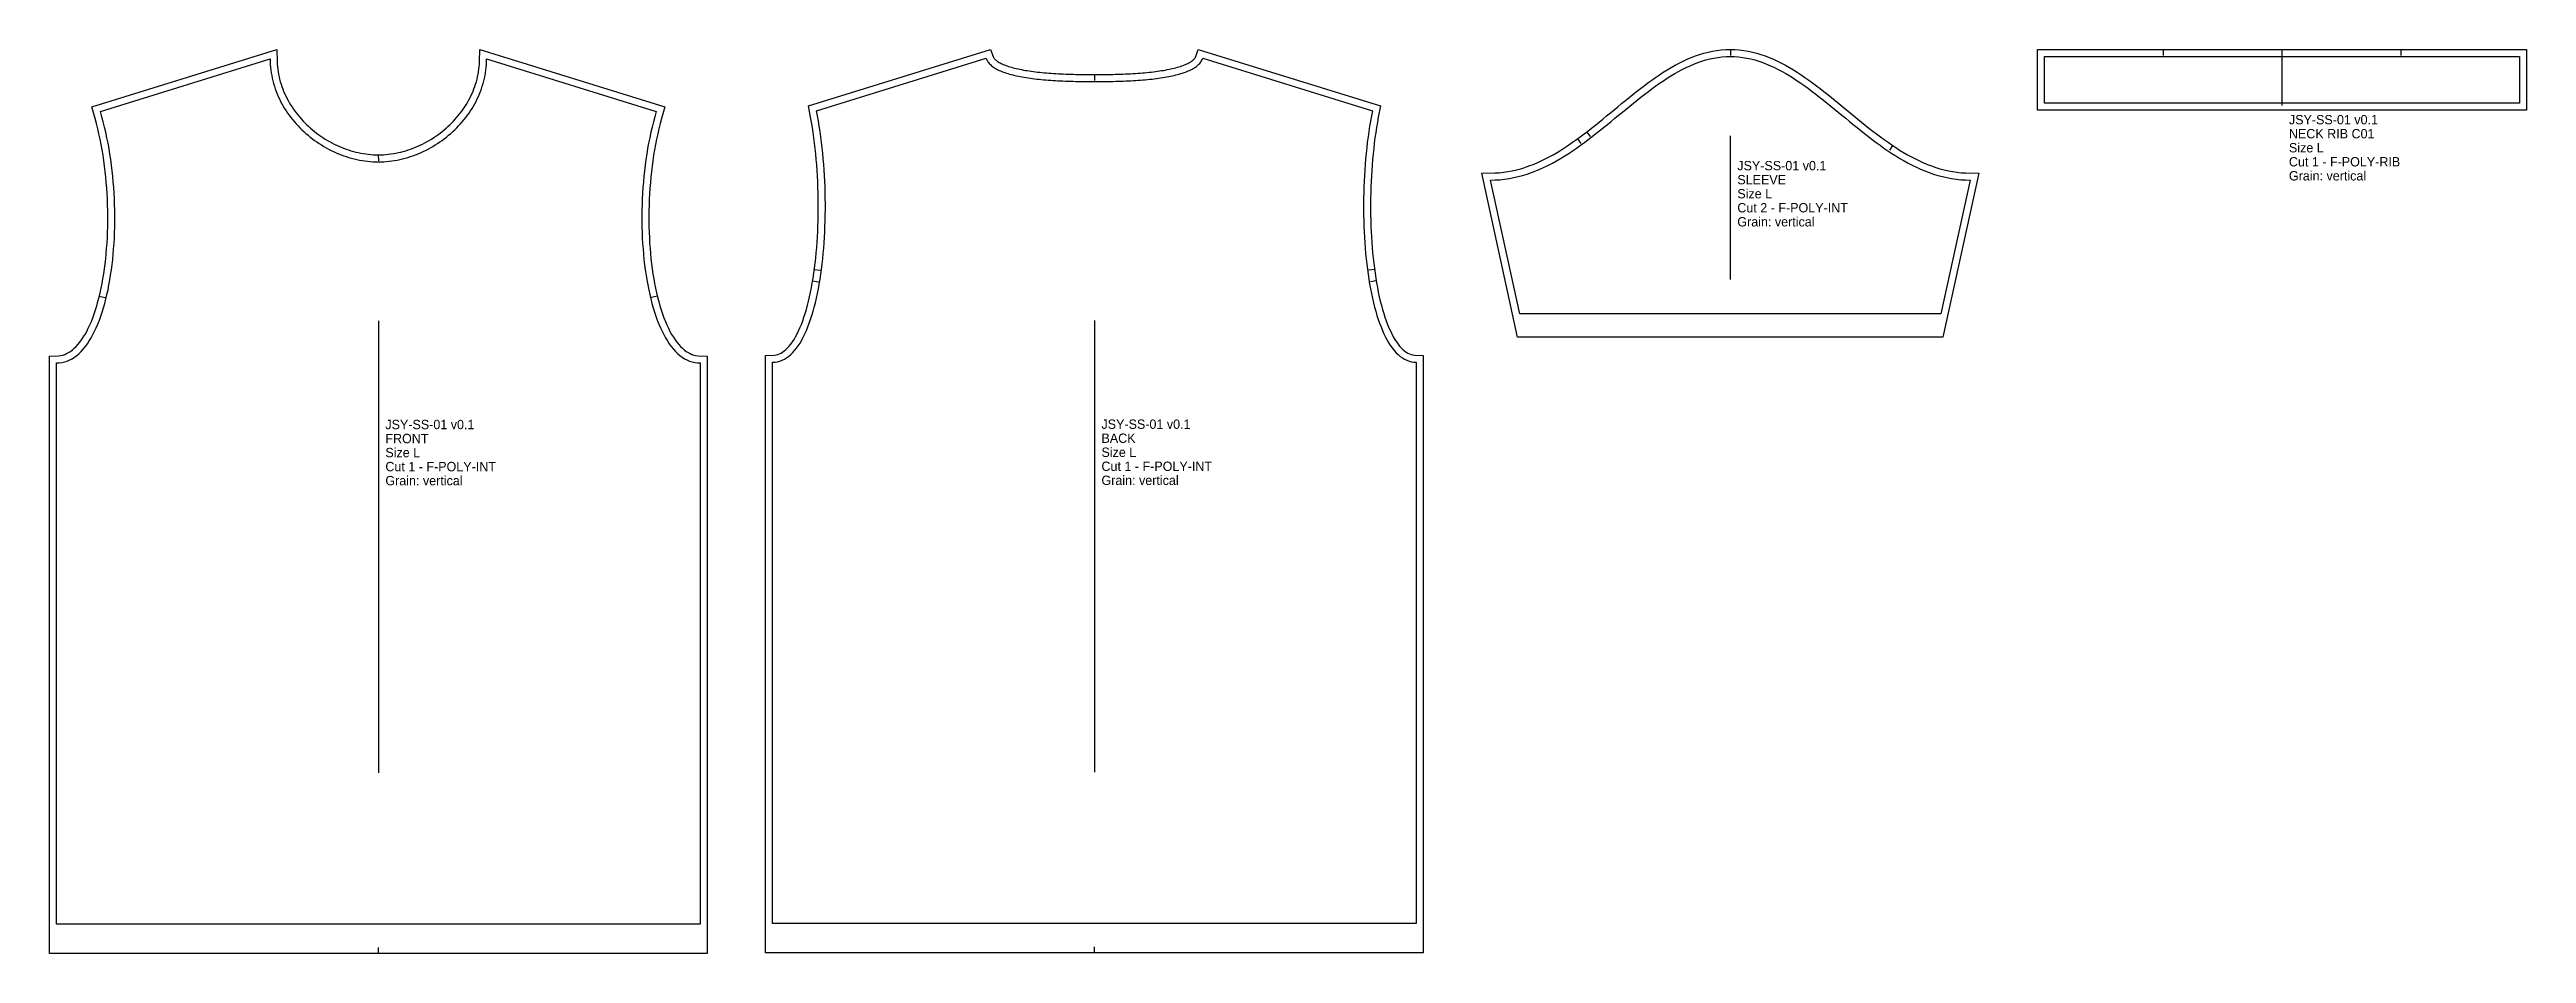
# Model space of a CAD drawing. Header units: millimetres. Extents: x 30 to 2147, y -803 to -30.
import ezdxf

# ---------------------------------------------------------------- set-up
doc = ezdxf.new("R2010")
doc.units = ezdxf.units.MM

msp = doc.modelspace()

# ---------------------------------------------------------------- linework, layer by layer
at = {"layer": '1'}
for points in [[(311, -120.1), (313.14, -120.07), (315.29, -119.98), (317.43, -119.83), (319.57, -119.62), (321.71, -119.35), (323.85, -119.03), (325.98, -118.65), (328.1, -118.21), (330.22, -117.71), (332.32, -117.16), (334.42, -116.56), (336.5, -115.9), (338.58, -115.19), (340.64, -114.43), (342.68, -113.61), (344.7, -112.75), (346.71, -111.84), (348.7, -110.87), (350.67, -109.86), (352.61, -108.81), (354.53, -107.7), (356.43, -106.56), (358.3, -105.36), (360.14, -104.13), (361.95, -102.85), (363.73, -101.52), (365.48, -100.16), (367.2, -98.76), (368.88, -97.32), (370.53, -95.84), (372.14, -94.32), (373.72, -92.77), (375.25, -91.18), (376.74, -89.55), (378.19, -87.9), (379.6, -86.21), (380.97, -84.48), (382.29, -82.73), (383.56, -80.95), (384.78, -79.14), (385.96, -77.3), (387.08, -75.43), (388.15, -73.54), (389.18, -71.62), (390.14, -69.67), (391.06, -67.71), (391.91, -65.72), (392.71, -63.7), (393.46, -61.67), (394.14, -59.62), (394.76, -57.54), (395.33, -55.45), (395.83, -53.34), (396.26, -51.21), (396.64, -49.07), (396.94, -46.9), (397.19, -44.73), (397.36, -42.53), (397.46, -40.33), (397.63, -30), (555.9, -79.12), (553.02, -89.05), (551.87, -93.35), (550.77, -97.71), (549.75, -102.13), (548.79, -106.61), (547.89, -111.14), (547.07, -115.71), (546.3, -120.32), (545.6, -124.97), (544.97, -129.65), (544.41, -134.36), (543.9, -139.08), (543.47, -143.82), (543.09, -148.57), (542.79, -153.33), (542.54, -158.08), (542.36, -162.84), (542.24, -167.58), (542.19, -172.31), (542.2, -177.02), (542.27, -181.7), (542.41, -186.35), (542.6, -190.98), (542.86, -195.56), (543.18, -200.09), (543.56, -204.58), (544.01, -209.01), (544.51, -213.39), (545.07, -217.7), (545.69, -221.94), (546.37, -226.1), (547.11, -230.18), (547.91, -234.18), (548.76, -238.09), (549.67, -241.91), (550.64, -245.62), (551.66, -249.23), (552.74, -252.72), (553.87, -256.1), (555.05, -259.35), (556.28, -262.48), (557.56, -265.47), (558.88, -268.33), (560.26, -271.04), (561.67, -273.6), (563.12, -276.01), (564.61, -278.25), (566.14, -280.34), (567.69, -282.25), (569.27, -283.99), (570.86, -285.56), (572.48, -286.96), (574.11, -288.18), (575.75, -289.22), (577.39, -290.1), (579.06, -290.82), (580.74, -291.38), (582.45, -291.78), (584.2, -292.02), (592, -292.37), (592, -803.1), (30, -803.1), (30, -292.37), (37.8, -292.02), (39.55, -291.78), (41.26, -291.38), (42.94, -290.82), (44.61, -290.1), (46.25, -289.22), (47.89, -288.18), (49.52, -286.96), (51.14, -285.56), (52.73, -283.99), (54.31, -282.25), (55.86, -280.34), (57.39, -278.25), (58.88, -276.01), (60.33, -273.6), (61.74, -271.04), (63.12, -268.33), (64.44, -265.47), (65.72, -262.48), (66.95, -259.35), (68.13, -256.1), (69.26, -252.72), (70.34, -249.23), (71.36, -245.62), (72.33, -241.91), (73.24, -238.09), (74.09, -234.18), (74.89, -230.18), (75.63, -226.1), (76.31, -221.94), (76.93, -217.7), (77.49, -213.39), (77.99, -209.01), (78.44, -204.58), (78.82, -200.09), (79.14, -195.56), (79.4, -190.98), (79.59, -186.35), (79.73, -181.7), (79.8, -177.02), (79.81, -172.31), (79.76, -167.58), (79.64, -162.84), (79.46, -158.08), (79.21, -153.33), (78.91, -148.57), (78.53, -143.82), (78.1, -139.08), (77.59, -134.36), (77.03, -129.65), (76.4, -124.97), (75.7, -120.32), (74.93, -115.71), (74.11, -111.14), (73.21, -106.61), (72.25, -102.13), (71.23, -97.71), (70.13, -93.35), (68.98, -89.05), (66.1, -79.12), (224.37, -30), (224.54, -40.33), (224.64, -42.53), (224.81, -44.73), (225.06, -46.9), (225.36, -49.07), (225.74, -51.21), (226.17, -53.34), (226.67, -55.45), (227.24, -57.54), (227.86, -59.62), (228.54, -61.67), (229.29, -63.7), (230.09, -65.72), (230.94, -67.71), (231.86, -69.67), (232.82, -71.62), (233.85, -73.54), (234.92, -75.43), (236.04, -77.3), (237.22, -79.14), (238.44, -80.95), (239.71, -82.73), (241.03, -84.48), (242.4, -86.21), (243.81, -87.9), (245.26, -89.55), (246.75, -91.18), (248.28, -92.77), (249.86, -94.32), (251.47, -95.84), (253.12, -97.32), (254.8, -98.76), (256.52, -100.16), (258.27, -101.52), (260.05, -102.85), (261.86, -104.13), (263.7, -105.36), (265.57, -106.56), (267.47, -107.7), (269.39, -108.81), (271.33, -109.86), (273.3, -110.87), (275.29, -111.84), (277.3, -112.75), (279.32, -113.61), (281.36, -114.43), (283.42, -115.19), (285.5, -115.9), (287.58, -116.56), (289.68, -117.16), (291.78, -117.71), (293.9, -118.21), (296.02, -118.65), (298.15, -119.03), (300.29, -119.35), (302.43, -119.62), (304.57, -119.83), (306.71, -119.98), (308.86, -120.07)], [(923, -51.44), (925.29, -51.44), (927.57, -51.43), (929.84, -51.41), (932.1, -51.38), (934.34, -51.35), (936.58, -51.31), (938.79, -51.27), (941, -51.21), (943.18, -51.15), (945.35, -51.07), (947.5, -50.99), (949.63, -50.9), (951.74, -50.8), (953.83, -50.69), (955.9, -50.58), (957.95, -50.45), (959.97, -50.31), (961.97, -50.16), (963.94, -50), (965.89, -49.83), (967.8, -49.65), (969.69, -49.46), (971.55, -49.26), (973.38, -49.05), (975.18, -48.83), (976.95, -48.59), (978.68, -48.34), (980.37, -48.09), (982.03, -47.82), (983.66, -47.53), (985.24, -47.24), (986.79, -46.93), (988.3, -46.62), (989.76, -46.29), (991.18, -45.94), (992.56, -45.59), (993.9, -45.23), (995.18, -44.85), (996.42, -44.46), (997.61, -44.07), (998.75, -43.66), (999.84, -43.24), (1000.87, -42.81), (1001.85, -42.38), (1002.77, -41.94), (1003.64, -41.49), (1004.45, -41.04), (1005.19, -40.59), (1005.88, -40.14), (1006.51, -39.69), (1007.08, -39.24), (1007.58, -38.8), (1008.03, -38.36), (1008.42, -37.94), (1008.76, -37.53), (1009.04, -37.14), (1009.28, -36.75), (1009.48, -36.38), (1009.64, -36.01), (1011.77, -30), (1167.41, -78.3), (1165.56, -87.87), (1164.79, -92.19), (1164.07, -96.58), (1163.39, -101.03), (1162.76, -105.53), (1162.18, -110.08), (1161.65, -114.68), (1161.16, -119.32), (1160.72, -123.99), (1160.34, -128.69), (1160, -133.41), (1159.71, -138.16), (1159.46, -142.92), (1159.27, -147.69), (1159.12, -152.47), (1159.03, -157.24), (1158.98, -162.01), (1158.98, -166.77), (1159.03, -171.52), (1159.13, -176.25), (1159.28, -180.95), (1159.48, -185.62), (1159.72, -190.26), (1160.02, -194.85), (1160.36, -199.41), (1160.75, -203.91), (1161.19, -208.36), (1161.68, -212.75), (1162.22, -217.08), (1162.8, -221.33), (1163.43, -225.51), (1164.12, -229.61), (1164.85, -233.63), (1165.62, -237.55), (1166.45, -241.38), (1167.32, -245.11), (1168.23, -248.73), (1169.2, -252.24), (1170.2, -255.63), (1171.26, -258.9), (1172.35, -262.04), (1173.49, -265.05), (1174.67, -267.92), (1175.88, -270.64), (1177.14, -273.21), (1178.42, -275.62), (1179.74, -277.87), (1181.09, -279.96), (1182.46, -281.87), (1183.85, -283.6), (1185.24, -285.15), (1186.65, -286.52), (1188.06, -287.71), (1189.46, -288.73), (1190.86, -289.57), (1192.26, -290.25), (1193.66, -290.76), (1195.07, -291.13), (1196.51, -291.36), (1204, -291.74), (1204, -802.44), (642, -802.44), (642, -291.74), (649.49, -291.36), (650.93, -291.13), (652.34, -290.76), (653.74, -290.25), (655.14, -289.57), (656.54, -288.73), (657.94, -287.71), (659.35, -286.52), (660.76, -285.15), (662.15, -283.6), (663.54, -281.87), (664.91, -279.96), (666.26, -277.87), (667.58, -275.62), (668.86, -273.21), (670.12, -270.64), (671.33, -267.92), (672.51, -265.05), (673.65, -262.04), (674.74, -258.9), (675.8, -255.63), (676.8, -252.24), (677.77, -248.73), (678.68, -245.11), (679.55, -241.38), (680.38, -237.55), (681.15, -233.63), (681.88, -229.61), (682.57, -225.51), (683.2, -221.33), (683.78, -217.08), (684.32, -212.75), (684.81, -208.36), (685.25, -203.91), (685.64, -199.41), (685.98, -194.85), (686.28, -190.26), (686.52, -185.62), (686.72, -180.95), (686.87, -176.25), (686.97, -171.52), (687.02, -166.77), (687.02, -162.01), (686.97, -157.24), (686.88, -152.47), (686.73, -147.69), (686.54, -142.92), (686.29, -138.16), (686, -133.41), (685.66, -128.69), (685.28, -123.99), (684.84, -119.32), (684.35, -114.68), (683.82, -110.08), (683.24, -105.53), (682.61, -101.03), (681.93, -96.58), (681.21, -92.19), (680.44, -87.87), (678.59, -78.3), (834.23, -30), (836.36, -36.01), (836.52, -36.38), (836.72, -36.75), (836.96, -37.14), (837.24, -37.53), (837.58, -37.94), (837.97, -38.36), (838.42, -38.8), (838.92, -39.24), (839.49, -39.69), (840.12, -40.14), (840.81, -40.59), (841.55, -41.04), (842.36, -41.49), (843.23, -41.94), (844.15, -42.38), (845.13, -42.81), (846.16, -43.24), (847.25, -43.66), (848.39, -44.07), (849.58, -44.46), (850.82, -44.85), (852.1, -45.23), (853.44, -45.59), (854.82, -45.94), (856.24, -46.29), (857.7, -46.62), (859.21, -46.93), (860.76, -47.24), (862.34, -47.53), (863.97, -47.82), (865.63, -48.09), (867.32, -48.34), (869.05, -48.59), (870.82, -48.83), (872.62, -49.05), (874.45, -49.26), (876.31, -49.46), (878.2, -49.65), (880.11, -49.83), (882.06, -50), (884.03, -50.16), (886.03, -50.31), (888.05, -50.45), (890.1, -50.58), (892.17, -50.69), (894.26, -50.8), (896.37, -50.9), (898.5, -50.99), (900.65, -51.07), (902.82, -51.15), (905, -51.21), (907.21, -51.27), (909.42, -51.31), (911.66, -51.35), (913.9, -51.38), (916.16, -51.41), (918.43, -51.43), (920.71, -51.44)], [(1466.42, -30), (1470.28, -30.09), (1474.1, -30.37), (1477.89, -30.83), (1481.63, -31.45), (1485.33, -32.24), (1488.99, -33.18), (1492.61, -34.27), (1496.2, -35.5), (1499.74, -36.86), (1503.25, -38.34), (1506.72, -39.94), (1510.17, -41.66), (1513.58, -43.48), (1516.96, -45.39), (1520.32, -47.4), (1523.66, -49.49), (1526.97, -51.66), (1530.26, -53.9), (1533.53, -56.2), (1536.79, -58.57), (1540.04, -60.99), (1543.27, -63.46), (1546.49, -65.97), (1549.7, -68.51), (1552.91, -71.09), (1556.11, -73.69), (1559.31, -76.31), (1562.5, -78.94), (1565.7, -81.57), (1568.89, -84.21), (1572.09, -86.85), (1575.29, -89.47), (1578.5, -92.07), (1581.72, -94.66), (1584.94, -97.21), (1588.17, -99.74), (1591.41, -102.22), (1594.66, -104.65), (1597.93, -107.04), (1601.21, -109.36), (1604.5, -111.63), (1607.81, -113.83), (1611.14, -115.95), (1614.48, -117.99), (1617.84, -119.95), (1621.23, -121.82), (1624.63, -123.59), (1628.06, -125.26), (1631.5, -126.83), (1634.98, -128.28), (1638.48, -129.62), (1642, -130.84), (1645.56, -131.94), (1649.14, -132.9), (1652.76, -133.73), (1656.41, -134.42), (1660.1, -134.96), (1663.83, -135.36), (1667.6, -135.6), (1678.84, -135.84), (1648.19, -276), (1284.65, -276), (1254, -135.84), (1265.24, -135.6), (1269.01, -135.36), (1272.74, -134.96), (1276.43, -134.42), (1280.08, -133.73), (1283.7, -132.9), (1287.28, -131.94), (1290.84, -130.84), (1294.36, -129.62), (1297.86, -128.28), (1301.33, -126.83), (1304.78, -125.26), (1308.21, -123.59), (1311.61, -121.82), (1314.99, -119.95), (1318.36, -117.99), (1321.7, -115.95), (1325.03, -113.83), (1328.34, -111.63), (1331.63, -109.36), (1334.91, -107.04), (1338.18, -104.65), (1341.43, -102.22), (1344.67, -99.74), (1347.9, -97.21), (1351.12, -94.66), (1354.34, -92.07), (1357.55, -89.47), (1360.75, -86.85), (1363.95, -84.21), (1367.14, -81.57), (1370.34, -78.94), (1373.53, -76.31), (1376.73, -73.69), (1379.93, -71.09), (1383.14, -68.51), (1386.35, -65.97), (1389.57, -63.46), (1392.8, -60.99), (1396.05, -58.57), (1399.31, -56.2), (1402.58, -53.9), (1405.87, -51.66), (1409.18, -49.49), (1412.52, -47.4), (1415.88, -45.39), (1419.26, -43.48), (1422.67, -41.66), (1426.11, -39.94), (1429.59, -38.34), (1433.1, -36.86), (1436.64, -35.5), (1440.23, -34.27), (1443.85, -33.18), (1447.51, -32.24), (1451.21, -31.45), (1454.95, -30.83), (1458.73, -30.37), (1462.56, -30.09)], [(1728.84, -30), (2146.84, -30), (2146.84, -82), (1728.84, -82)]]:
    msp.add_lwpolyline(points, close=True, dxfattribs=at)
at = {"layer": '14'}
for points in [[(311, -126.1), (313.31, -126.07), (315.62, -125.97), (317.93, -125.81), (320.24, -125.59), (322.54, -125.3), (324.83, -124.95), (327.11, -124.54), (329.39, -124.07), (331.66, -123.54), (333.91, -122.95), (336.15, -122.3), (338.38, -121.6), (340.59, -120.84), (342.79, -120.03), (344.96, -119.16), (347.12, -118.24), (349.26, -117.27), (351.38, -116.24), (353.47, -115.17), (355.54, -114.05), (357.58, -112.87), (359.6, -111.65), (361.58, -110.38), (363.54, -109.07), (365.47, -107.71), (367.36, -106.3), (369.22, -104.85), (371.05, -103.36), (372.84, -101.83), (374.59, -100.25), (376.31, -98.64), (377.98, -96.99), (379.62, -95.29), (381.21, -93.56), (382.76, -91.79), (384.26, -89.99), (385.72, -88.15), (387.13, -86.28), (388.49, -84.37), (389.8, -82.43), (391.06, -80.46), (392.26, -78.46), (393.41, -76.42), (394.51, -74.36), (395.55, -72.27), (396.53, -70.16), (397.46, -68.01), (398.32, -65.84), (399.12, -63.65), (399.86, -61.43), (400.53, -59.19), (401.14, -56.92), (401.68, -54.64), (402.16, -52.33), (402.56, -50), (402.9, -47.66), (403.16, -45.29), (403.35, -42.91), (403.46, -40.52), (403.5, -38.1), (548.5, -83.1), (547.24, -87.44), (546.06, -91.84), (544.94, -96.31), (543.89, -100.83), (542.91, -105.4), (542, -110.02), (541.15, -114.69), (540.38, -119.39), (539.66, -124.13), (539.02, -128.89), (538.44, -133.68), (537.93, -138.49), (537.49, -143.31), (537.11, -148.14), (536.8, -152.98), (536.55, -157.82), (536.36, -162.65), (536.24, -167.47), (536.19, -172.28), (536.2, -177.07), (536.27, -181.83), (536.41, -186.57), (536.61, -191.27), (536.87, -195.94), (537.2, -200.56), (537.59, -205.13), (538.04, -209.65), (538.55, -214.12), (539.13, -218.52), (539.76, -222.85), (540.46, -227.12), (541.22, -231.3), (542.03, -235.41), (542.91, -239.43), (543.85, -243.36), (544.85, -247.19), (545.91, -250.93), (547.02, -254.55), (548.2, -258.07), (549.43, -261.48), (550.73, -264.76), (552.08, -267.92), (553.48, -270.95), (554.95, -273.85), (556.47, -276.6), (558.05, -279.22), (559.69, -281.69), (561.38, -284), (563.13, -286.16), (564.94, -288.15), (566.8, -289.98), (568.71, -291.63), (570.69, -293.11), (572.71, -294.41), (574.79, -295.52), (576.93, -296.44), (579.11, -297.16), (581.36, -297.68), (583.65, -298), (586, -298.1), (586, -778.1), (36, -778.1), (36, -298.1), (38.35, -298), (40.64, -297.68), (42.89, -297.16), (45.07, -296.44), (47.21, -295.52), (49.29, -294.41), (51.31, -293.11), (53.29, -291.63), (55.2, -289.98), (57.06, -288.15), (58.87, -286.16), (60.62, -284), (62.31, -281.69), (63.95, -279.22), (65.53, -276.6), (67.05, -273.85), (68.52, -270.95), (69.92, -267.92), (71.27, -264.76), (72.57, -261.48), (73.8, -258.07), (74.98, -254.55), (76.09, -250.93), (77.15, -247.19), (78.15, -243.36), (79.09, -239.43), (79.97, -235.41), (80.78, -231.3), (81.54, -227.12), (82.24, -222.85), (82.87, -218.52), (83.45, -214.12), (83.96, -209.65), (84.41, -205.13), (84.8, -200.56), (85.13, -195.94), (85.39, -191.27), (85.59, -186.57), (85.73, -181.83), (85.8, -177.07), (85.81, -172.28), (85.76, -167.47), (85.64, -162.65), (85.45, -157.82), (85.2, -152.98), (84.89, -148.14), (84.51, -143.31), (84.07, -138.49), (83.56, -133.68), (82.98, -128.89), (82.34, -124.13), (81.62, -119.39), (80.85, -114.69), (80, -110.02), (79.09, -105.4), (78.11, -100.83), (77.06, -96.31), (75.94, -91.84), (74.76, -87.44), (73.5, -83.1), (218.5, -38.1), (218.54, -40.52), (218.65, -42.91), (218.84, -45.29), (219.1, -47.66), (219.44, -50), (219.84, -52.33), (220.32, -54.64), (220.86, -56.92), (221.47, -59.19), (222.14, -61.43), (222.88, -63.65), (223.68, -65.84), (224.54, -68.01), (225.47, -70.16), (226.45, -72.27), (227.49, -74.36), (228.59, -76.42), (229.74, -78.46), (230.94, -80.46), (232.2, -82.43), (233.51, -84.37), (234.87, -86.28), (236.28, -88.15), (237.74, -89.99), (239.24, -91.79), (240.79, -93.56), (242.38, -95.29), (244.02, -96.99), (245.69, -98.64), (247.41, -100.25), (249.16, -101.83), (250.95, -103.36), (252.78, -104.85), (254.64, -106.3), (256.53, -107.71), (258.46, -109.07), (260.42, -110.38), (262.4, -111.65), (264.42, -112.87), (266.46, -114.05), (268.53, -115.17), (270.62, -116.24), (272.74, -117.27), (274.88, -118.24), (277.04, -119.16), (279.21, -120.03), (281.41, -120.84), (283.62, -121.6), (285.85, -122.3), (288.09, -122.95), (290.34, -123.54), (292.61, -124.07), (294.89, -124.54), (297.17, -124.95), (299.46, -125.3), (301.76, -125.59), (304.07, -125.81), (306.38, -125.97), (308.69, -126.07)], [(923, -57.44), (925.31, -57.44), (927.61, -57.43), (929.9, -57.41), (932.17, -57.38), (934.44, -57.35), (936.69, -57.31), (938.93, -57.26), (941.16, -57.21), (943.37, -57.14), (945.56, -57.07), (947.74, -56.99), (949.9, -56.9), (952.04, -56.79), (954.16, -56.68), (956.26, -56.56), (958.34, -56.43), (960.4, -56.29), (962.43, -56.14), (964.44, -55.98), (966.43, -55.81), (968.39, -55.63), (970.32, -55.43), (972.22, -55.23), (974.1, -55.01), (975.95, -54.78), (977.77, -54.54), (979.55, -54.28), (981.31, -54.01), (983.03, -53.73), (984.72, -53.44), (986.37, -53.13), (987.99, -52.81), (989.58, -52.48), (991.12, -52.13), (992.63, -51.77), (994.1, -51.39), (995.53, -51), (996.92, -50.59), (998.27, -50.17), (999.57, -49.74), (1000.84, -49.28), (1002.06, -48.82), (1003.23, -48.33), (1004.36, -47.83), (1005.44, -47.31), (1006.48, -46.78), (1007.46, -46.23), (1008.4, -45.66), (1009.29, -45.08), (1010.12, -44.48), (1010.91, -43.86), (1011.64, -43.22), (1012.32, -42.56), (1012.94, -41.89), (1013.51, -41.19), (1014.03, -40.48), (1014.48, -39.75), (1014.88, -39), (1015.22, -38.23), (1015.5, -37.44), (1160.5, -82.44), (1159.66, -86.77), (1158.88, -91.18), (1158.14, -95.64), (1157.45, -100.16), (1156.81, -104.74), (1156.22, -109.36), (1155.68, -114.02), (1155.19, -118.73), (1154.75, -123.46), (1154.35, -128.23), (1154.01, -133.02), (1153.72, -137.82), (1153.47, -142.65), (1153.27, -147.48), (1153.13, -152.31), (1153.03, -157.15), (1152.98, -161.98), (1152.98, -166.81), (1153.03, -171.61), (1153.13, -176.4), (1153.28, -181.17), (1153.48, -185.9), (1153.73, -190.61), (1154.03, -195.27), (1154.38, -199.89), (1154.78, -204.47), (1155.22, -208.99), (1155.72, -213.45), (1156.27, -217.85), (1156.86, -222.19), (1157.51, -226.45), (1158.2, -230.64), (1158.95, -234.75), (1159.75, -238.77), (1160.59, -242.69), (1161.49, -246.53), (1162.43, -250.26), (1163.43, -253.89), (1164.47, -257.41), (1165.57, -260.81), (1166.71, -264.09), (1167.91, -267.25), (1169.15, -270.28), (1170.45, -273.18), (1171.79, -275.94), (1173.19, -278.55), (1174.63, -281.02), (1176.13, -283.34), (1177.67, -285.49), (1179.27, -287.49), (1180.92, -289.31), (1182.61, -290.97), (1184.36, -292.45), (1186.16, -293.74), (1188.01, -294.85), (1189.9, -295.77), (1191.85, -296.49), (1193.85, -297.02), (1195.9, -297.33), (1198, -297.44), (1198, -777.44), (648, -777.44), (648, -297.44), (650.1, -297.33), (652.15, -297.02), (654.15, -296.49), (656.1, -295.77), (657.99, -294.85), (659.84, -293.74), (661.64, -292.45), (663.39, -290.97), (665.08, -289.31), (666.73, -287.49), (668.33, -285.49), (669.87, -283.34), (671.37, -281.02), (672.81, -278.55), (674.21, -275.94), (675.55, -273.18), (676.85, -270.28), (678.09, -267.25), (679.29, -264.09), (680.43, -260.81), (681.53, -257.41), (682.57, -253.89), (683.57, -250.26), (684.51, -246.53), (685.41, -242.69), (686.25, -238.77), (687.05, -234.75), (687.8, -230.64), (688.49, -226.45), (689.14, -222.19), (689.73, -217.85), (690.28, -213.45), (690.78, -208.99), (691.22, -204.47), (691.62, -199.89), (691.97, -195.27), (692.27, -190.61), (692.52, -185.9), (692.72, -181.17), (692.87, -176.4), (692.97, -171.61), (693.02, -166.81), (693.02, -161.98), (692.97, -157.15), (692.87, -152.31), (692.73, -147.48), (692.53, -142.65), (692.28, -137.82), (691.99, -133.02), (691.65, -128.23), (691.25, -123.46), (690.81, -118.73), (690.32, -114.02), (689.78, -109.36), (689.19, -104.74), (688.55, -100.16), (687.86, -95.64), (687.12, -91.18), (686.34, -86.77), (685.5, -82.44), (830.5, -37.44), (830.78, -38.23), (831.12, -39), (831.52, -39.75), (831.97, -40.48), (832.49, -41.19), (833.06, -41.89), (833.68, -42.56), (834.36, -43.22), (835.09, -43.86), (835.88, -44.48), (836.71, -45.08), (837.6, -45.66), (838.54, -46.23), (839.52, -46.78), (840.56, -47.31), (841.64, -47.83), (842.77, -48.33), (843.94, -48.82), (845.16, -49.28), (846.43, -49.74), (847.73, -50.17), (849.08, -50.59), (850.47, -51), (851.9, -51.39), (853.37, -51.77), (854.88, -52.13), (856.42, -52.48), (858.01, -52.81), (859.63, -53.13), (861.28, -53.44), (862.97, -53.73), (864.69, -54.01), (866.45, -54.28), (868.23, -54.54), (870.05, -54.78), (871.9, -55.01), (873.78, -55.23), (875.68, -55.43), (877.61, -55.63), (879.57, -55.81), (881.56, -55.98), (883.57, -56.14), (885.6, -56.29), (887.66, -56.43), (889.74, -56.56), (891.84, -56.68), (893.96, -56.79), (896.1, -56.9), (898.26, -56.99), (900.44, -57.07), (902.63, -57.14), (904.84, -57.21), (907.07, -57.26), (909.31, -57.31), (911.56, -57.35), (913.83, -57.38), (916.1, -57.41), (918.39, -57.43), (920.69, -57.44)], [(1466.42, -36), (1469.99, -36.09), (1473.53, -36.35), (1477.03, -36.77), (1480.51, -37.35), (1483.96, -38.08), (1487.38, -38.96), (1490.78, -39.98), (1494.15, -41.14), (1497.5, -42.42), (1500.82, -43.83), (1504.13, -45.36), (1507.42, -46.99), (1510.69, -48.74), (1513.95, -50.58), (1517.19, -52.51), (1520.42, -54.54), (1523.64, -56.65), (1526.84, -58.83), (1530.04, -61.08), (1533.23, -63.4), (1536.42, -65.78), (1539.6, -68.21), (1542.78, -70.68), (1545.96, -73.2), (1549.14, -75.75), (1552.32, -78.34), (1555.5, -80.94), (1558.68, -83.57), (1561.88, -86.2), (1565.08, -88.84), (1568.28, -91.48), (1571.5, -94.12), (1574.73, -96.74), (1577.97, -99.35), (1581.23, -101.93), (1584.5, -104.48), (1587.79, -107), (1591.1, -109.48), (1594.42, -111.91), (1597.77, -114.28), (1601.14, -116.6), (1604.54, -118.86), (1607.96, -121.04), (1611.41, -123.15), (1614.88, -125.17), (1618.39, -127.11), (1621.93, -128.95), (1625.5, -130.69), (1629.1, -132.33), (1632.74, -133.85), (1636.42, -135.26), (1640.14, -136.55), (1643.89, -137.7), (1647.69, -138.72), (1651.53, -139.6), (1655.41, -140.34), (1659.34, -140.92), (1663.32, -141.34), (1667.34, -141.6), (1671.42, -141.68), (1646.42, -256), (1286.42, -256), (1261.42, -141.68), (1265.49, -141.6), (1269.52, -141.34), (1273.5, -140.92), (1277.42, -140.34), (1281.31, -139.6), (1285.15, -138.72), (1288.95, -137.7), (1292.7, -136.55), (1296.42, -135.26), (1300.09, -133.85), (1303.73, -132.33), (1307.34, -130.69), (1310.91, -128.95), (1314.45, -127.11), (1317.95, -125.17), (1321.43, -123.15), (1324.88, -121.04), (1328.3, -118.86), (1331.7, -116.6), (1335.07, -114.28), (1338.42, -111.91), (1341.74, -109.48), (1345.05, -107), (1348.34, -104.48), (1351.61, -101.93), (1354.87, -99.35), (1358.11, -96.74), (1361.34, -94.12), (1364.56, -91.48), (1367.76, -88.84), (1370.96, -86.2), (1374.15, -83.57), (1377.34, -80.94), (1380.52, -78.34), (1383.7, -75.75), (1386.88, -73.2), (1390.06, -70.68), (1393.24, -68.21), (1396.42, -65.78), (1399.6, -63.4), (1402.8, -61.08), (1406, -58.83), (1409.2, -56.65), (1412.42, -54.54), (1415.65, -52.51), (1418.89, -50.58), (1422.15, -48.74), (1425.42, -46.99), (1428.71, -45.36), (1432.02, -43.83), (1435.34, -42.42), (1438.69, -41.14), (1442.06, -39.98), (1445.46, -38.96), (1448.88, -38.08), (1452.33, -37.35), (1455.8, -36.77), (1459.31, -36.35), (1462.85, -36.09)], [(1734.84, -36), (2140.84, -36), (2140.84, -76), (1734.84, -76)]]:
    msp.add_lwpolyline(points, close=True, dxfattribs=at)
at = {"layer": '4'}
for p, q in [((1466.58, -30), (1466.45, -35)), ((1836.34, -30), (1836.34, -35)), ((1937.84, -30), (1937.84, -35)), ((2039.34, -30), (2039.34, -35)), ((923, -51.44), (923.01, -56.44)), ((1343.61, -100.55), (1346.65, -104.52)), ((310.92, -120.11), (311, -125.1)), ((1335.71, -106.45), (1338.66, -110.49)), ((1605.11, -112.03), (1602.34, -116.2)), ((682.18, -227.84), (687.11, -228.66)), ((683.64, -218.12), (688.59, -218.8)), ((1162.36, -218.12), (1157.41, -218.8)), ((1163.82, -227.84), (1158.89, -228.66)), ((72.55, -240.98), (77.41, -242.14)), ((549.45, -240.98), (544.59, -242.14)), ((311, -803.1), (311, -798.1)), ((923, -802.44), (923, -797.44))]:
    msp.add_line(p, q, dxfattribs=at)
at = {"layer": '7'}
for p, q in [((1937.84, -34), (1937.84, -78)), ((1466.42, -103.8), (1466.42, -226.8)), ((311, -261.93), (311, -648.48)), ((923, -261.73), (923, -647.95))]:
    msp.add_line(p, q, dxfattribs=at)

# ---------------------------------------------------------------- texts
at = {"layer": '15'}
for s, p in [('JSY-SS-01 v0.1', (1943.84, -94)), ('NECK RIB C01', (1943.84, -106)), ('JSY-SS-01 v0.1', (1472.42, -133.32)), ('Size L', (1943.84, -118)), ('Cut 1 - F-POLY-RIB', (1943.84, -130)), ('SLEEVE', (1472.42, -145.32)), ('Grain: vertical', (1943.84, -142)), ('Size L', (1472.42, -157.32)), ('Cut 2 - F-POLY-INT', (1472.42, -169.32)), ('Grain: vertical', (1472.42, -181.32)), ('JSY-SS-01 v0.1', (317, -354.7)), ('FRONT', (317, -366.7)), ('JSY-SS-01 v0.1', (929, -354.42)), ('BACK', (929, -366.42)), ('Size L', (317, -378.7)), ('Size L', (929, -378.42)), ('Cut 1 - F-POLY-INT', (317, -390.7)), ('Grain: vertical', (317, -402.7)), ('Cut 1 - F-POLY-INT', (929, -390.42)), ('Grain: vertical', (929, -402.42))]:
    msp.add_text(s, height=8, dxfattribs=at).set_placement(p)

doc.saveas('drawing.dxf')
